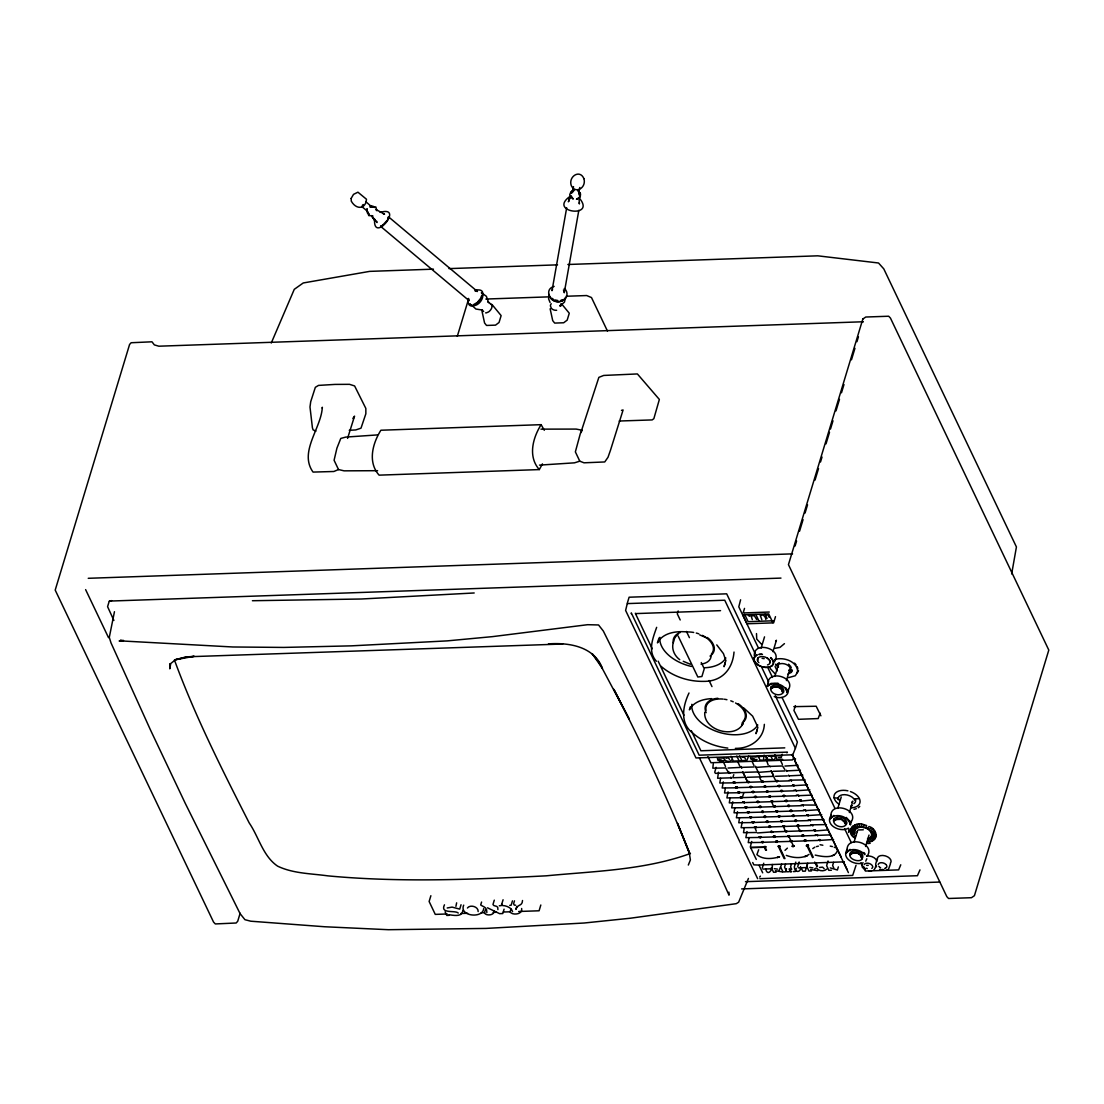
<?xml version="1.0" encoding="UTF-8"?>
<svg xmlns="http://www.w3.org/2000/svg" width="1104" height="1104" viewBox="0 0 1104 1104"><rect width="100%" height="100%" fill="white"/><g stroke="black" fill="none" stroke-linecap="round" stroke-linejoin="round"><path stroke-width="1.5" d="M515.651 905.197L514.257 905.114L513.595 903.748L514.478 900.823M704.766 712.273C703.193 730.462 735.471 739.556 743.102 723.437M787.111 691.601L787.097 692.705L785.827 687.778M850.052 823.57L850.039 824.674L849.997 822.314M367.039 209.153L367.397 212.975L369.288 214.604L368.488 213.334M322.271 408.163L322.313 407.252C321.347 428.255 298.618 451.895 313.039 472.084L333.85 471.491L338.514 469.559L334.084 460.258L336.927 448.141L340.777 438.426L345.773 437.087L377.389 434.921M579.158 193.034L579.117 193.918L578.248 190.261M468.331 301.171L468.482 298.425L469.048 300.619L380.59 226.334M728.93 892.142L729.026 895.165L692.636 814.103L662.704 750.637L603.35 631.074L598.547 624.961L587.645 624.698L492.453 636.635L447.134 640.886L351.279 645.854L283.783 647.427L232.847 646.985L119.301 640.817L123.51 640.513L122.089 640.624M716.924 757.551L718.221 759.29L721.795 760.187M749.947 756.406L751.231 758.144L754.819 759.028M820.921 715.82L816.173 706.243L793.804 706.657M867.523 838.64C875.872 837.177 869.717 827.476 863.811 827.586L864.101 824.771C854.62 820.162 844.036 832.402 855.255 838.253M824.164 868.71L822.604 867.151L819.554 867.454M764.092 755.095L763.416 760.035L765.596 759.952M455.924 906.343L456.642 902.837M573.514 186.617L572.728 191.599L573.79 190.012M478.156 911.559C478.446 906.522 470.111 904.314 467.42 908.012M751.01 615.632L752.321 619.592M760.173 615.314L761.843 619.675M114.457 611.713L109.282 637.422L111.021 642.928L150.31 729.592L185.182 803.174L240.079 913.615L244.936 919.687L250.774 921.205L324.673 926.753L388.429 929.706L485.981 928.423L584.14 923.013L630.453 918.211L736.244 903.679L738.631 902.216L748.429 878.439M850.618 824.812L851.267 821.003L850.936 822.218C860.237 809.453 829.918 800.497 830.912 816.394L831.243 815.18C824.067 825.088 840.724 833.009 848.424 828.152M1011.664 573.942L1016.425 546.949L883.793 268.879L878.522 263L817.774 255.824L567.87 264.491M549.254 294.464L548.578 298.798L550.054 302.482M566.683 207.773L552.014 290.697L552.552 289.386M578.827 210.298L564.268 292.739L563.482 289.91M565.441 297.845L564.461 302.123L559.825 306.07L561.274 303.683L560.832 306.084M754.349 655.9C753.259 640.058 783.716 648.917 774.373 661.724M467.806 299.377C468.165 319.677 495.517 286.253 475.313 290.255M568.753 199.493L570.892 196.057L568.339 201.797L569.305 200.307M579.779 187.501L578.813 192.386L578.096 190.578M723.838 757.606C723.617 761.208 729.716 762.754 731.648 760.021M745.448 758.834L744.607 757.441L742.261 757.109M512.601 911.6C511.635 907.847 506.474 905.584 502.486 905.528L501.782 904.148M388.553 217.267L388.042 219.254L388.166 217.06M720.581 778.32L719.822 783.026L732.794 782.846M723.313 781.922L722.182 787.994L735.154 787.814M725.328 788.242L724.555 792.962L737.527 792.769M728.047 791.844L726.915 797.93L739.901 797.737M730.061 798.178L729.289 802.884L742.716 802.649M732.78 801.78L731.662 807.852L744.634 807.673M734.795 808.1L734.022 812.82L746.994 812.627M737.513 811.702L736.396 817.788L749.368 817.595M739.528 818.036L738.755 822.756L751.741 822.563M742.261 821.638L741.129 827.71L754.101 827.531M744.262 827.972L743.503 832.678L756.475 832.485M746.994 831.56L745.862 837.646L758.834 837.453M749.009 837.895L748.236 842.614L761.208 842.421M750.306 846.961L751.727 841.496M486.864 912.566C487.264 906.757 482.972 906.908 480.695 904.949L481.579 902.037M725.204 662.593L724.086 666.706L725.963 660.137M756.488 633.572L756.723 639.05L761.636 644.363M757.151 729.578L756.047 733.691L757.91 727.122M775.491 665.146L775.767 664.125M770.661 689.062L770.868 688.316M782.501 691.38L782.322 692.015M797.916 670.238L797.226 672.722L797.474 671.894M833.603 821.045L833.81 820.286M845.443 823.349L845.264 823.998M848.976 828.869L848.603 832.444M850.853 833.465L855.062 833.313C852.854 828.221 860.085 826.206 863.811 827.586M849.804 854.993L850.011 854.248M857.256 831.657L857.449 830.953L853.999 842.352M861.686 863.866L862.362 867.371L865.274 869.662M866.819 858.774L865.729 861.175M867.399 841.786C878.232 842.959 878.356 828.938 869.027 826.537L867.054 828.745M716.11 767.294L714.743 772.234L715.406 773.366L728.06 772.91M718.469 772.262L717.628 778.251L730.876 777.823M713.267 763.927L712.825 768.177L725.687 767.956L727.867 771.42M347.567 438.385L354.55 416.125L353.004 418.54L353.763 417.795M109.144 601.501L107.585 606.676L113.891 620.462M240.148 913.229L237.719 921.26L236.159 922.999L215.321 923.938L213.555 922.088L55.2 590.088L129.582 344.476L131.141 342.737L151.979 341.798L154.339 344.89L158.852 346.201L863.259 321.761L861.879 322.023M457.304 336.292L467.737 301.834M430.877 895.717L429.125 901.499L435.266 914.388L447.175 913.974M444.47 904.811C439.792 914.264 455.138 909.958 458.257 913.036M461.044 904.742L459.719 909.116L452.088 907.102L447.203 907.985M463.694 905.142C458.836 916.196 482.793 918.983 483.704 908.537M462.866 910.441C462.341 917.369 453.413 915.299 449.038 914.733M485.346 909.931L484.463 912.842C485.608 916.099 494.675 915.602 493.971 910.966M494.288 900.146L492.964 904.521C493.916 907.143 498.553 904.521 497.918 909.655M503.079 899.76L501.313 905.584L499.298 905.777M504.086 909.172L502.762 913.546L499.615 913.657L487.513 907.805M512.463 900.85L511.152 905.211L509.731 905.363M521.654 908.495C522.965 914.692 512.021 915.52 510.089 911.876L510.973 908.965M516.769 906.453L515.885 909.365C517.804 903.624 522.233 906.591 522.523 900.505M627.141 604.164L625.609 610.429L695.975 757.951L792.796 754.791L795.239 748.65M540.822 905.004L539.083 910.786L518.659 911.49M656.659 627.334C652.864 638.14 647.358 651.36 656.397 661.255M678.173 610.967L677.29 613.865L680.202 619.979M689.006 692.995C682.81 706.008 679.553 723.23 692.857 733.153C702.544 741.722 715.047 746.635 727.826 748.098M740.605 599.789L738.797 606.827L758.572 648.269M743.213 612.734L744.524 608.387M734.022 652.05C732.559 669.852 721.354 681.665 703.441 681.375C688.068 681.596 672.515 676.366 660.91 666.167M761.098 648.227L764.534 636.856M795.073 545.997L796.577 541.057M799.572 531.176L803.063 519.639M805.051 513.043L807.548 504.804M815.028 480.088L818.533 468.565M820.52 461.969L822.025 457.028M826.013 443.849L829.504 432.313M830.498 429.014L832.996 420.776M835.99 410.895L839.482 399.358M841.483 392.776L843.98 384.537M851.46 359.821L854.951 348.284M856.952 341.702L858.443 336.761M773.449 620.779L772.883 622.656L768.715 613.921L743.378 614.79M775.491 616.639L773.614 622.849L747.022 623.774L742.647 614.597M772.952 651.705L776.416 640.265L775.601 641.534M748.595 756.157L746.994 760.132L741.985 760.78L739.625 755.936M774.856 676.421L778.306 665.022L778.417 667.285M771.875 688.289C773.228 685.184 782.874 686.398 782.391 691.725M764.354 724.348C763.678 739.556 749.561 748.747 735.388 748.36M786.421 680.561L789.871 669.162L788.836 670.321M791.099 669.604L790.685 670.97C791.706 664.47 780.293 660.868 776.65 665.947L777.561 663.821M792.396 670.073L791.389 672.35L787.966 674.075M798.523 670.611L795.308 675.745L788.463 677.649M775.588 756.364L774.594 759.649L772.607 759.718L770.84 756.116M795.391 705.608L793.928 710.424L798.454 719.311L818.188 718.566L820.162 713.17M782.239 754.294L781.246 757.565L778.348 757.661M793.721 757.827L792.506 759.911L711.004 762.74L707.885 756.654M762.326 867.923L763.747 863.231M795.515 758.738L795.032 760.311L792.217 754.405M772.289 864.473C773.269 869.345 767.459 877.142 765.693 868.972M781.701 864.156L779.162 870.311M785.51 864.018L784.558 867.151L786.766 871.787L789.181 871.705M786.476 868.696L785.524 871.829L782.998 871.925L780.749 867.289M791.513 863.811L790.561 866.944L791.706 869.359M795.791 862.114L794.356 866.819C794.3 872.933 801.435 873.071 800.552 866.654M796.274 868.351L795.335 871.484L793.238 871.567M797.723 866.695L799.144 862.003M806.265 868.006L805.327 871.139L802.801 871.235L801.09 867.744M807.686 863.245L806.734 866.392L808.942 871.015L811.509 870.932M806.486 867.551L807.438 864.418M837.798 808.39L841.248 796.991M828.041 860.996L826.62 865.688L828.828 870.325L831.395 870.242M833.575 862.348L832.623 865.481L833.768 867.896M837.536 850.177C835.148 859.174 822.08 856.607 815.207 855.089M849.362 812.53L852.812 801.131L851.777 802.291M859.409 798.647L855.2 798.785L854.786 800.152A8.86 5.41 16.8 0 0 844.67 794.659A8.86 5.41 16.8 0 0 838.074 799.586L838.488 798.22L834.072 797.792M838.35 866.888L837.398 870.021L830.277 867.882M856.028 865.288L852.688 875.417L759.869 878.687M861.465 857.946L860.927 855.2L857.656 852.964M865.564 846.492L869.014 835.079M862.265 858.622C860.002 863.756 845.236 858.457 851.115 851.846C855.393 848.893 866.047 853.475 861.934 858.94M877.197 858.953L875.638 864.197L876.535 866.875M874.975 868.613L875.872 865.66M890.486 863.701L888.665 868.848M900.767 864.791L898.628 869.883L865.426 871.042L860.913 862.859M919.977 869.883L917.438 875.707L745.462 881.682M572.189 191.903L571.941 192.745L573.418 189.791M733.787 774.677L732.808 777.768L745.09 777.326M740.591 797.626L742.274 797.557L743.765 792.976M659.005 638.015L657.446 642.887C662.855 632.716 675.938 630.991 686.315 631.874M690.428 706.615L689.393 709.858C693.519 701.744 703.22 699.039 711.68 698.639M580.483 433.03L575.363 451.881L579.793 461.182L584.016 462.811L604.744 461.955L608.014 457.263L610.498 450.184L623.098 409.943L621.469 410.371M374.629 219.103C372.683 244.784 405.154 205.04 380.149 212.396M481.04 297.349L481.496 295.996M542.437 463.873L539.318 469.586L379.1 475.148C367.453 462.148 372.655 443.284 380.894 430.229L541.126 424.667L544.3 430.27M367.066 208.753L366.638 210.961L368.17 212.589L367.715 211.913M725.935 758.282L728.198 757.744L729.551 759.345M815.539 868.227L814.559 869.083M724.031 760.573L720.953 761.608L717.545 759.925M757.054 759.428L753.977 760.449L750.568 758.779M688.33 865.039L690.386 859.947L689.365 853.378L677.539 823.432L689.821 853.64C667.244 797.626 641.548 742.923 613.838 689.282L629.073 718.856L599.058 662.386L592.268 653.83L602.425 668.431C594.421 647.027 570.257 642.597 549.999 643.784M784.985 850.356L787.373 848.134M271.28 342.999L294.271 289.331L303.241 282.969L369.674 271.377L433.444 269.155M867.123 856.18C876.438 843.401 846.119 834.458 847.099 850.356L847.43 849.142C840.53 858.498 855.379 866.074 863.19 862.831M743.737 721.119L741.819 725.397L743.075 723.299M766.7 686.743L768.287 683.21L767.956 684.425C766.976 668.527 797.295 677.47 787.98 690.248L788.311 689.034C789.388 697.052 780.059 699.274 774.235 696.569M719.187 757.937L723.051 758.117M752.21 756.792L755.826 756.985M865.467 828.069L866.626 825.516L864.101 824.771M711.155 656.452C710.217 661.572 705.594 663.435 701.054 664.194M826.827 869.055C824.44 871.677 818.409 871.346 816.698 868.034M751.672 615.839L754.363 615.756L756.668 619.496M760.849 615.521C762.892 613.396 765.955 617.343 765.845 619.496M579.793 461.182L574.48 462.838L539.497 465.115M387.587 219.958L382.246 225.671L383.033 225.34L380.811 225.92M830.829 817.967L830.222 818.906L833.837 815.401M847.016 851.929L846.409 852.868L850.039 849.362M480.35 298.715L477.301 302.427L473.602 304.594M784.447 643.632L780.017 647.372L775.105 648.283M767.873 685.998L769.571 684.094M835.204 819.692L834.721 820.603L837.356 818.602L841.455 819.016L844.739 821.238L845.333 823.694M851.405 853.64L850.922 854.565L852.688 852.799M565.165 298.108L563.44 300.122M786.904 752.845L787.4 752.128L699.163 755.191L631.281 612.886L631.309 613.755M758.227 657.667L757.634 661.061A6.596 4.043 16.8 0 1 762.905 656.59A6.596 4.043 16.8 0 1 770.137 662.303M728.033 768.039L740.356 767.404M784.93 766.066L798.026 765.293M759.676 877.031L760.421 876.107M541.126 424.667C532.873 437.722 527.671 456.587 539.318 469.586M805.147 779.907L789.277 780.183M807.507 784.861L792.755 785.717M809.881 789.829L796.812 790.699M814.614 799.765L800.152 801.2L800.414 799.986L800.98 801.173M819.347 809.687L806.279 810.557M821.721 814.655L808.652 815.511M824.081 819.623L808.225 819.913M826.454 824.578L810.584 824.867M833.561 839.482L820.493 840.337M758.669 849.763L756.902 854.634C762.795 859.864 772.386 858.981 779.493 856.814L777.506 857.504L779.493 856.814M812.765 848.603L814.821 847.182M808.997 854.427C802.567 858.898 793.334 858.043 786.296 855.379M578.33 198.113L576.481 199.341L580.18 197.312L580.552 193.973L579.503 192.4M767.97 685.874C773.821 681.14 784.544 684.383 787.028 691.421M791.803 670.984L789.746 672.336M772.151 688.068C775.284 685.529 781.025 687.268 782.363 691.035M830.912 817.843C836.763 813.11 847.486 816.353 849.983 823.391M858.25 807.728L859.754 806.444M847.113 851.805C852.343 847.472 860.789 849.928 864.915 854.703M873.775 869.952L874.492 869.345M120.985 639.947L119.425 641.258L120.736 640.706M690.442 853.475C644.902 870.104 594.283 871.194 546.135 875.831C473.464 879.502 400.435 882.689 327.847 875.858C311.038 873.512 293.153 873.609 277.601 866.143C262.918 856.124 258.833 836.984 249.214 822.949C222.166 769.819 195.118 716.275 174.542 660.289M362.36 205.261L363.313 204.557M756.682 655.127L754.06 657.929L754.101 660.413C757.082 666.65 766.066 669.383 771.986 665.822L773.407 663.78L773.352 661.296L770.592 657.556M868.489 829.587L871.194 827.807M572.672 191.24L573.749 190.564M369.964 207.083L372.807 206.103L374.794 207.469L374.118 207.207M562.212 300.868C567.47 299.225 568.795 291.704 564.254 288.517M572.576 190.895L570.92 191.889L569.719 194.649L570.713 197.133L573.238 199.051L571.196 196.015M778.32 663.187L779.3 662.69M835.659 819.554L841.345 819.361L845.305 823.004M851.86 853.516C855.214 851.736 861.079 853.502 861.534 857.656M887.023 869.924L887.947 869.455M573.514 191.227L570.961 193.379L571.762 191.171L573.735 189.957M853.392 836.777L855.628 835.921M869.717 830.553L873.057 829.283M570.119 196.333C546.811 212.575 597.94 218.882 578.731 197.45M554.139 286.391C542.395 289.69 551.848 305.311 561.412 301.033M561.011 300.219L562.419 299.695M562.999 300.44C558.431 303.227 551.227 301.378 549.475 296.065M834.389 854.91L832.416 855.6M774.704 659.516C783.302 656.783 796.646 660.992 797.668 671.08M770.896 683.431L777.989 683.197M850.908 806.044L852.288 805.658M853.999 809.342L856.318 808.708M858.029 829.973L863.3 829.794M802.829 775.16L789.802 775.808M816.449 846.602L818.409 846.147M477.011 290.421L475.01 290.876L477.425 291.497L388.967 217.212M370.944 206.89L372.752 206.903L370.475 205.813M111.614 600.617L109.31 601.087L780.97 578.096M373.124 206.876L375.871 206.986L376.823 210.698L375.981 209.525L384.537 214.19L383.309 213.817M811.964 795.101L799.186 795.653M828.538 829.863L814.352 830.995L815.47 829.753L813.786 829.808L815.194 830.967M851.902 835.162L854.468 834.679M870.697 831.629L874.547 830.898M749.671 616.28L748.319 615.48M844.325 861.838L758.324 865.053L753.825 864.846L752.721 862.528M765.679 759.124L771.254 759.759M733.208 782.129L734.878 782.074L733.208 782.129L733.774 783.316M735.581 787.097L737.251 787.042L735.581 787.097L736.147 788.284M737.941 792.065L739.625 792.01L737.941 792.065L738.507 793.252M740.315 797.033L741.985 796.978L740.315 797.033L740.881 798.22M743.516 801.904L742.675 802.001L744.358 801.932L743.516 801.904L744.082 803.146M745.048 806.955L746.718 806.9L745.048 806.955L745.614 808.142M747.422 811.923L749.092 811.868L747.422 811.923L747.988 813.11M749.782 816.891L751.465 816.836L749.782 816.891L750.347 818.078M752.155 821.859L753.825 821.79L752.155 821.859L752.721 823.032M754.515 826.813L756.199 826.758L754.515 826.813L756.281 830.995M759.262 836.749L760.932 836.694L759.262 836.749L759.828 837.936M761.622 841.717L763.306 841.648L761.622 841.717L762.188 842.89M763.996 846.671L765.665 846.616L763.996 846.671L765.693 850.232M867.606 843.58L870.2 843.304M866.585 865.315L868.227 865.37M871.76 870.725L868.889 870.78M747.436 781.646L749.105 781.577L747.436 781.646L742.702 771.71L748.001 782.833M775.891 780.652L777.561 780.597L775.891 780.652L776.457 781.839M749.795 786.6L751.479 786.545L749.795 786.6L750.361 787.787M778.251 785.62L779.921 785.565L778.251 785.62L778.817 786.807M793.307 785.041L792.479 785.123L794.149 785.068L793.307 785.041L793.886 786.283M752.169 791.568L753.839 791.513L752.169 791.568L752.735 792.755M780.625 790.588L782.294 790.519L780.625 790.588L781.19 791.775M794.011 790.119L796.798 790.63M754.543 796.536L756.212 796.481L754.543 796.536L755.108 797.723M782.984 795.542L784.668 795.487L782.984 795.542L783.55 796.729M796.384 795.087L799.172 795.584M756.902 801.504L758.586 801.449L756.902 801.504L757.468 802.691M771.13 801.007L772.8 800.952L772 801.076L772.538 802.166L771.13 801.007L774.07 807.162M785.358 800.51L787.028 800.455L785.358 800.51L785.924 801.697M759.276 806.472L760.946 806.403L759.276 806.472L759.842 807.645M774.332 805.892L773.504 805.975L775.174 805.92L774.332 805.892L774.898 807.121M787.732 805.478L789.401 805.423L787.732 805.478L788.284 806.665M801.118 805.009L816.463 805.078M761.636 811.426L763.319 811.371L761.636 811.426L762.202 812.613M775.864 810.943L777.547 810.874L775.864 810.943L776.429 812.116M790.091 810.446L791.761 810.391L790.091 810.446L790.657 811.633M803.477 809.977L806.279 810.488M764.009 816.394L765.679 816.339L764.009 816.394L764.575 817.581M792.465 815.414L794.135 815.345L792.465 815.414L793.031 816.587M807.521 814.835L806.693 814.918L808.363 814.862L807.521 814.835L808.087 816.063M766.383 821.362L768.053 821.307L766.383 821.362L766.949 822.549M794.825 820.369L796.508 820.313L794.825 820.369L795.391 821.555M768.743 826.33L770.426 826.261L768.743 826.33L769.309 827.503M782.971 825.833L784.64 825.778L783.84 825.902L784.378 826.993L782.971 825.833L785.91 831.974L785.344 830.801M797.198 825.337L798.868 825.281L797.198 825.337L800.124 831.491L799.572 830.305M773.476 836.252L775.16 836.197L773.476 836.252L774.042 837.439M787.704 835.756L789.388 835.7L787.704 835.756L788.27 836.942M801.932 835.273L803.602 835.204L801.932 835.273L802.498 836.446M815.318 834.803L818.119 835.314M775.85 841.22L777.52 841.165L775.85 841.22L776.416 842.407M804.305 840.227L805.975 840.172L804.305 840.227L804.871 841.414M819.361 839.647L818.533 839.744L820.203 839.675L819.361 839.647L819.927 840.889M778.223 846.188L779.893 846.119L778.223 846.188L784.157 858.622M806.665 845.195L808.349 845.14L806.665 845.195L812.599 857.629M193.973 656.369L184.451 657.335L174.487 659.93L194.042 656.287M767.004 757.896L765.872 756.668M777.478 755.84L780.873 755.716M738.631 760.891L733.346 761.084L730.986 756.24M741.129 760.808L739.142 760.891L736.782 756.047M762.105 760.076L760.076 760.145L758.351 756.544M782.612 759.359L777.175 759.552L774.87 754.722M774.277 868.655L777.492 869.124M775.422 870.711L782.336 871.939M809.839 867.413L812.903 867.896M776.112 872.16L773.545 872.243L771.337 867.62M810.667 869.497L817.747 870.711M449.107 915.34L446.816 915.437L445.064 911.863M758.324 772.372L771.185 771.379M474.196 592.972L361.312 599.003L252.416 600.728M761.677 654.272L758.848 654.479A10.06 6.155 16.8 0 1 762.464 654.355M853.544 852.564L856.607 852.661M755.964 767.404L768.784 766.493M349.25 430.312L355.764 429.939L360.994 428.186L365.852 413.779L365.838 408.425L354.619 385.958L349.54 384.33L334.954 384.413L318.49 385.406L315.344 387.325L310.707 401.704L309.989 406.99L312.418 427.772L313.081 429.856L315.923 431.112M787.442 770.854L800.441 770.192M818.119 835.369L830.663 834.872M730.531 772.828L742.73 772.358M771.144 831.947L757.454 832.968M773.076 831.892L785.372 831.45M787.304 831.395L799.6 830.953M448.955 268.617L557.534 264.85M485.843 299.046L549.061 296.852M566.145 296.258L586.652 295.541L591.482 297.542L607.462 331.062M88.237 578.303L792.562 553.863M635.683 613.589L720.539 610.65M743.944 612.927L769.281 612.044M771.765 620.834L748.112 621.662L744.634 614.376M784.778 747.863L700.902 750.775L691.325 730.696M756.295 756.626L762.284 756.419M768.784 756.199L774.773 755.992M763.333 781.094L761.663 781.149L762.229 782.336M733.484 782.722L735.167 782.667M747.712 782.239L749.395 782.17M761.939 781.742L763.623 781.687M776.167 781.246L789.691 780.873M765.707 786.048L764.023 786.117L764.589 787.304M735.857 787.69L749.381 787.318M750.085 787.193L751.755 787.138M764.313 786.71L765.983 786.641M778.541 786.214L780.211 786.158M768.067 791.016L766.397 791.071L766.963 792.258M738.231 792.658L751.755 792.286M752.459 792.161L765.983 791.789M766.673 791.665L780.211 791.292M780.901 791.182L782.584 791.113M770.44 795.984L768.77 796.039L769.322 797.226M754.819 797.129L756.488 797.074M769.046 796.633L782.57 796.26M783.274 796.136L796.798 795.763M743.806 802.553L744.634 802.525M758.02 802.07L758.862 802.028M786.476 801.076L799.172 800.731M745.324 807.548L747.008 807.493M759.552 807.052L761.236 806.996M773.78 806.569L775.463 806.5M788.008 806.072L801.532 805.699M747.698 812.516L761.222 812.144M761.926 812.02L775.45 811.647M776.153 811.523L777.823 811.468M790.381 811.04L792.051 810.971M779.907 815.842L778.237 815.897L778.803 817.084M750.071 817.484L763.595 817.098M764.299 816.988L777.823 816.615M778.513 816.491L792.051 816.118M792.741 815.994L806.265 815.621M806.969 815.511L808.639 815.442M782.281 820.81L780.597 820.865L781.163 822.052M752.431 822.452L754.115 822.383M766.659 821.956L780.183 821.569M780.887 821.459L794.411 821.086M795.115 820.962L808.639 820.589M755.647 827.379L756.475 827.351M769.861 826.882L770.702 826.855M798.316 825.902L811.012 825.557M771.392 831.878L773.076 831.823M785.62 831.381L787.304 831.326M799.848 830.898L801.518 830.843M871.387 832.747L875.596 832.595M759.538 837.343L773.062 836.956M773.766 836.846L787.29 836.473M787.994 836.349L801.518 835.976M802.222 835.852L803.891 835.797M791.747 840.668L790.078 840.724L790.643 841.91M761.912 842.311L775.436 841.924M776.14 841.814L789.664 841.427M790.354 841.317L792.037 841.262M804.581 840.82L818.105 840.448M818.809 840.323L820.479 840.268M794.121 845.636L792.437 845.692L793.003 846.878M820.065 844.726L822.853 845.236M765.955 847.21L750.582 847.499L763.444 847.292M778.499 846.782L780.169 846.713M791.885 846.313L794.397 846.23M806.113 845.816L808.625 845.733M762.905 869.083L770.937 868.793M798.316 867.854L806.334 867.565M741.612 888.927L939.725 882.055M460.796 913.505L467.599 913.27M481.22 912.801L484.615 912.677M493.129 912.387L496.538 912.263M503.341 912.028L510.145 911.794M742.288 767.349L754.142 766.963M770.744 766.369L782.584 765.969L784.765 769.447M773.117 771.323L784.958 770.937M775.477 776.291L787.331 775.905M761.291 776.761L773.545 776.347L775.27 779.879M735.167 782.736L747.022 782.35M749.395 782.239L761.236 781.853M763.623 781.756L775.463 781.356M780.224 786.227L792.065 785.827M751.769 787.207L763.609 786.821M765.997 786.71L777.837 786.324M782.584 791.182L794.425 790.795M756.502 797.143L768.343 796.757M742.274 797.626L754.115 797.24M758.876 802.097L770.716 801.711M773.09 801.614L784.944 801.228M744.648 802.594L756.488 802.208M747.008 807.562L758.862 807.176M761.236 807.065L773.076 806.679M775.463 806.569L787.304 806.182M777.837 811.537L789.677 811.15M792.065 811.04L803.905 810.653M754.115 822.452L765.955 822.066M756.488 827.42L768.329 827.034M770.716 826.924L782.557 826.537M784.93 826.427L796.784 826.04M801.532 830.898L813.372 830.512M803.891 835.866L815.746 835.48M792.037 841.331L803.891 840.944M765.831 614.762L768.011 614.997L769.253 617.371M744.758 772.331L756.93 771.958M747.132 777.299L759.29 776.912L761.056 780.362M619.192 421.024L652.16 419.92L653.844 418.678L659.364 399.455L637.394 373.939L603.722 375.443L598.865 377.361L580.787 432.823L582.153 430.256L576.164 429.083L540.946 429.139M370.116 206.158L371.179 206.338L365.686 201.577M372.103 215.832L372.835 215.832L368.722 215.584L368.074 212.948M377.596 470.69L344.103 470.842L338.514 469.559M548.467 643.77L562.695 644.018L187.846 656.77L175.55 659.681L170.775 663.518L169.781 668.831L169.74 663.656M883.6 869.635L881.917 869.469M850.273 831.74L854.675 832.181M871.774 833.879L876.176 834.32M883.186 870.297L879.695 869.303M557.879 300.55L554.719 299.888M762.077 658.329L764.189 658.66M830.249 846.119L832.375 846.575M850.19 830.07L854.634 831.077M871.829 834.983L876.259 835.99M481.592 292.795L486.381 296.327L488.63 302.689L488.023 301.709L491.57 304.745M850.618 828.524L854.91 830.056M871.539 836.004L875.831 837.536M690.331 664.249L683.266 661.296M699.757 634.924L706.091 637.629M834.21 847.141L835.7 847.817M794.645 760.739L841.22 857.146M851.515 827.144L855.503 829.145M870.946 836.915L874.934 838.916M757.661 878.715L699.494 758.006M852.881 825.985L856.4 828.386M870.049 837.674L873.581 840.075M552.014 298.328L553.283 299.212M767.101 657.915L769.598 660.192L770.109 662.676A6.596 4.043 16.8 0 1 767.501 664.912M470.511 304.497L469.807 303.945C475.548 309.865 485.401 298.936 482.2 292.822M788.518 664.194L789.553 665.022M774.994 673.73L770.095 668.417M743.779 707.981L752.638 716.151L756.944 725.176M846.257 817.429L849.569 821.031M865.384 868.945L863.728 866.778M361.629 206.448L367.273 211.085M483.635 311.494L481.675 309.838L482.531 310.086L475.921 309.037L471.532 305.021M854.634 825.102L857.56 827.807M868.889 838.253L871.815 840.958M765.721 756.682L767.211 758.089M679.733 659.709C673.882 655.293 670.804 647.731 673.951 640.748A20.3 12.42 16.8 0 1 678.008 634.565M578.648 190.992L579.917 192.869L579.655 195.822L578.703 192.482M794.521 663.118L796.108 664.843M777.188 670.928L775.077 666.512M716.758 644.888L723.465 653.651L724.997 658.191M863.852 852.495L864.97 853.709M562.184 304.594L569.278 313.232L567.18 320.119L563.675 322.768L554.677 323.086L552.718 320.629L550.137 308.803M491.984 304.483L501.133 315.606L499.036 322.492L495.53 325.142L486.533 325.445L484.573 322.989L481.993 311.162M836.777 848.562L837.398 849.362M856.718 824.522L858.926 827.42M868.255 839.606L869.731 841.538M372.007 216.37L374.546 220.248L371.51 215.597L377.016 222.539L376.643 221.214M790.381 665.919L791.292 667.823M750.582 847.499L756.281 859.423M759.124 865.384L762.685 872.822M765.044 614.266L767.073 618.502M859.05 824.274L860.471 827.255M759.124 621.386L755.867 614.514M768.094 668.237L772.483 677.442M782.005 697.411L834.941 808.376M844.588 828.607L851.267 842.614M755.398 654.037L726.68 593.828L629.114 597.209L627.182 603.598L724.748 600.217L795.432 748.429L797.378 742.04L775.284 695.727M762.022 667.934L768.646 681.83M843.442 861.782L847.127 869.524M792.092 754.556L848.41 872.629M786.214 770.206L786.779 771.392M789.139 776.347L788.573 775.132M790.947 780.128L791.513 781.315M795.68 790.064L796.246 791.251M798.054 795.032L798.62 796.205M802.787 804.954L803.353 806.141M805.161 809.922L805.727 811.109M809.894 819.844L810.46 821.031M812.254 824.812L812.82 825.999M817.001 834.748L817.567 835.935M769.612 765.734L770.178 766.921M776.719 780.625L777.285 781.811M779.093 785.593L779.659 786.779M781.453 790.561L782.018 791.734M783.826 795.515L784.392 796.702M786.2 800.483L786.766 801.67M788.56 805.451L789.125 806.638M790.933 810.419L791.499 811.592M793.293 815.373L793.859 816.56M795.667 820.341L796.232 821.528M798.04 825.309L798.606 826.496M800.966 831.464L800.386 830.236M802.774 835.231L803.339 836.418M805.133 840.199L805.699 841.386M808.073 846.354L813.193 857.077M816.118 863.218L817.581 866.281M814.724 862.072L816.836 866.516M755.398 766.231L760.697 777.34M762.491 781.121L763.057 782.308M764.865 786.089L765.431 787.262M767.239 791.044L767.804 792.23M769.598 796.012L770.164 797.198M776.705 810.902L777.271 812.089M779.079 815.87L779.645 817.057M781.439 820.838L782.005 822.025M786.738 831.947L786.158 830.719M788.546 835.728L793.679 846.478M686.453 631.433L689.42 637.657M701.288 662.538L704.255 668.762L701.896 676.517L697.838 677.014L678.229 636.235M709.072 680.492L711.983 686.605M748.277 781.618L748.829 782.791M750.637 786.572L751.203 787.759M753.011 791.54L753.577 792.727M755.371 796.508L755.936 797.695M757.744 801.476L758.31 802.663M760.118 806.431L760.67 807.617M762.478 811.399L763.043 812.585M764.851 816.367L765.417 817.553M767.211 821.335L767.777 822.521M769.585 826.289L770.15 827.476M772.51 832.444L771.944 831.215M774.318 836.225L774.884 837.412M776.692 841.193L777.257 842.38M779.051 846.161L784.985 858.595M789.926 868.958L791.347 871.912M789.098 868.986L790.505 871.953M729.302 772.179L729.868 773.366M734.05 782.101L734.615 783.288M736.409 787.069L736.975 788.256M738.783 792.037L739.349 793.224M741.143 797.005L741.709 798.192M745.89 806.927L746.456 808.114M748.25 811.895L748.816 813.082M750.623 816.863L751.189 818.05M752.983 821.818L753.549 823.004M755.357 826.786L755.923 827.972M760.09 836.722L760.656 837.908M762.464 841.69L763.03 842.863M764.824 846.644L766.521 850.204M728.474 772.207L729.04 773.393M730.834 777.175L731.4 778.361M635.311 613.272L652.257 648.807M658.15 661.172L683.956 715.24M85.615 589.619L108.523 637.657M780.611 760.559L782.405 764.479M752.155 761.553L753.949 765.472M737.927 762.05L739.721 765.969M723.7 762.533L725.494 766.466M768.177 764.975L766.659 760.753M797.226 666.65L797.833 668.472M833.589 820.852L833.713 820.686M770.633 688.882L770.771 688.717M481.468 292.574L481.717 293.567M578.993 197.63L579.379 203.95L579.227 202.722M861.548 824.357L862.114 827.31M738.245 703.759A21.142 12.931 16.8 0 1 741.985 723.079M706.174 712.66A21.142 12.931 16.8 0 1 717.835 698.266M757.799 724.955A34.873 21.335 16.8 0 1 719.008 732.256A34.873 21.335 16.8 0 1 691.822 704.311M735.526 702.972A20.3 12.42 16.8 0 1 743.323 721.105M706.022 710.258A20.3 12.42 16.8 0 1 723.079 699.08M724.362 699.232A20.3 12.42 16.8 0 1 726.943 699.715M730.765 700.819A20.3 12.42 16.8 0 1 733.208 701.813M707.333 637.519A21.142 12.931 16.8 0 1 710.038 656.093M673.316 642.97A21.142 12.931 16.8 0 1 680.188 632.509M725.852 657.97A34.873 21.335 16.8 0 1 704.587 667.754M691.449 666.457A34.873 21.335 16.8 0 1 659.861 637.325M702.434 635.393A20.3 12.42 16.8 0 1 711.376 654.12M687.35 631.971A20.3 12.42 16.8 0 1 693.698 632.468M696.279 633.047A20.3 12.42 16.8 0 1 698.818 633.834M758.89 662.704A6.596 4.043 16.8 0 1 758.158 661.903M771.103 658.039A10.06 6.155 16.8 0 1 770.178 666.802A10.06 6.155 16.8 0 1 756.35 663.67A10.06 6.155 16.8 0 1 757.289 654.907M850.439 791.554A13.414 8.211 16.8 0 1 860.085 801.2A13.414 8.211 16.8 0 1 851.212 807.824M839.054 804.292A13.414 8.211 16.8 0 1 834.817 793.845A13.414 8.211 16.8 0 1 847.9 790.823M855.2 798.785A8.86 5.41 16.8 0 1 853.861 803.712M839.564 800.483A8.86 5.41 16.8 0 1 838.861 799.351M866.626 856.083A7.066 4.319 16.8 0 1 876.88 861.244M872.684 867.054A4.43 2.705 16.8 0 1 871.787 868.406M867.261 868.558A4.43 2.705 16.8 0 1 866.461 868.227M864.225 864.598A4.43 2.705 16.8 0 1 868.669 863.356A4.43 2.705 16.8 0 1 872.657 866.502M877.39 859.395A7.066 4.319 16.8 0 1 885.353 855.89A7.066 4.319 16.8 0 1 890.39 863.176M886.277 864.887A4.43 2.705 16.8 0 1 885.96 867.91M885.38 868.213A4.43 2.705 16.8 0 1 884.69 868.393M880.633 867.73A4.43 2.705 16.8 0 1 879.916 867.316M879.295 866.833A4.43 2.705 16.8 0 1 878.812 866.295M878.246 864.611A4.43 2.705 16.8 0 1 881.171 862.707A4.43 2.705 16.8 0 1 885.794 864.349M556.651 310.279A5.161 4.03 10 0 1 551.351 308.278L550.427 305.974A5.161 4.03 10 0 1 551.241 303.752M490.576 304.207A5.161 2.843 -50 0 1 491.873 305.228L491.901 307.367A5.161 2.843 -50 0 1 488.52 311.963L486.257 312.874A5.161 2.843 -50 0 1 485.608 312.86M583.892 178.627C586.652 187.39 575.805 194.594 571.334 185.734C567.939 176.764 579.821 168.815 583.892 178.627M351.141 198.444L351.279 201.149C356.371 210.16 365.838 209.125 366.487 199.258L357.931 192.193L353.515 194.373L351.141 198.444M770.813 687.226C768.977 693.905 780.763 697.811 783.757 691.849C784.696 685.846 774.18 682.534 770.813 687.226M833.755 819.196C831.767 826.192 844.919 830.084 846.92 823.032C846.354 817.512 837.163 814.738 833.755 819.196M862.831 319.028L788.449 564.641L946.818 896.641L948.571 898.49L971.479 897.704L974.418 895.689L1048.8 650.077L890.445 318.076L888.679 316.227L865.771 317.027L862.831 319.028M806.941 855.862L804.968 856.552L806.941 855.862M800.414 799.931L799.586 800.014L801.256 799.958L800.414 799.931M771.682 832.471L771.116 831.284L771.682 832.471M740.618 767.335L740.618 767.335M771.668 771.793L771.144 770.73L773.518 775.684L771.668 771.793M741.736 767.901L741.115 766.576L741.736 767.901"/></g></svg>
